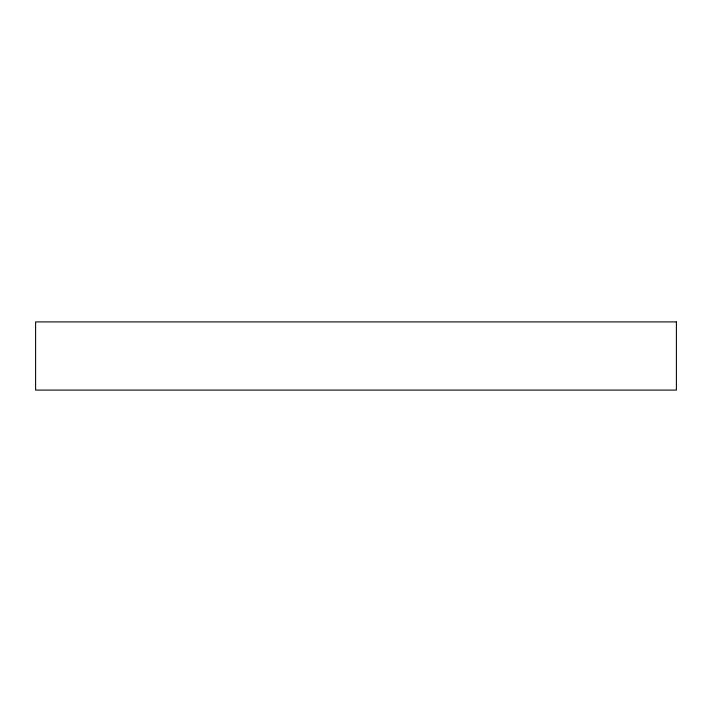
<?xml version="1.0" encoding="UTF-8"?>
<svg xmlns="http://www.w3.org/2000/svg" width="712" height="712" viewBox="0 0 712 712"><rect width="100%" height="100%" fill="white"/><g stroke="black" fill="none" stroke-linecap="round" stroke-linejoin="round"><path stroke-width="1.07" d="M676.4 321.913L35.6 321.913L35.609 390.087L676.4 390.087L676.4 321.913"/></g></svg>
